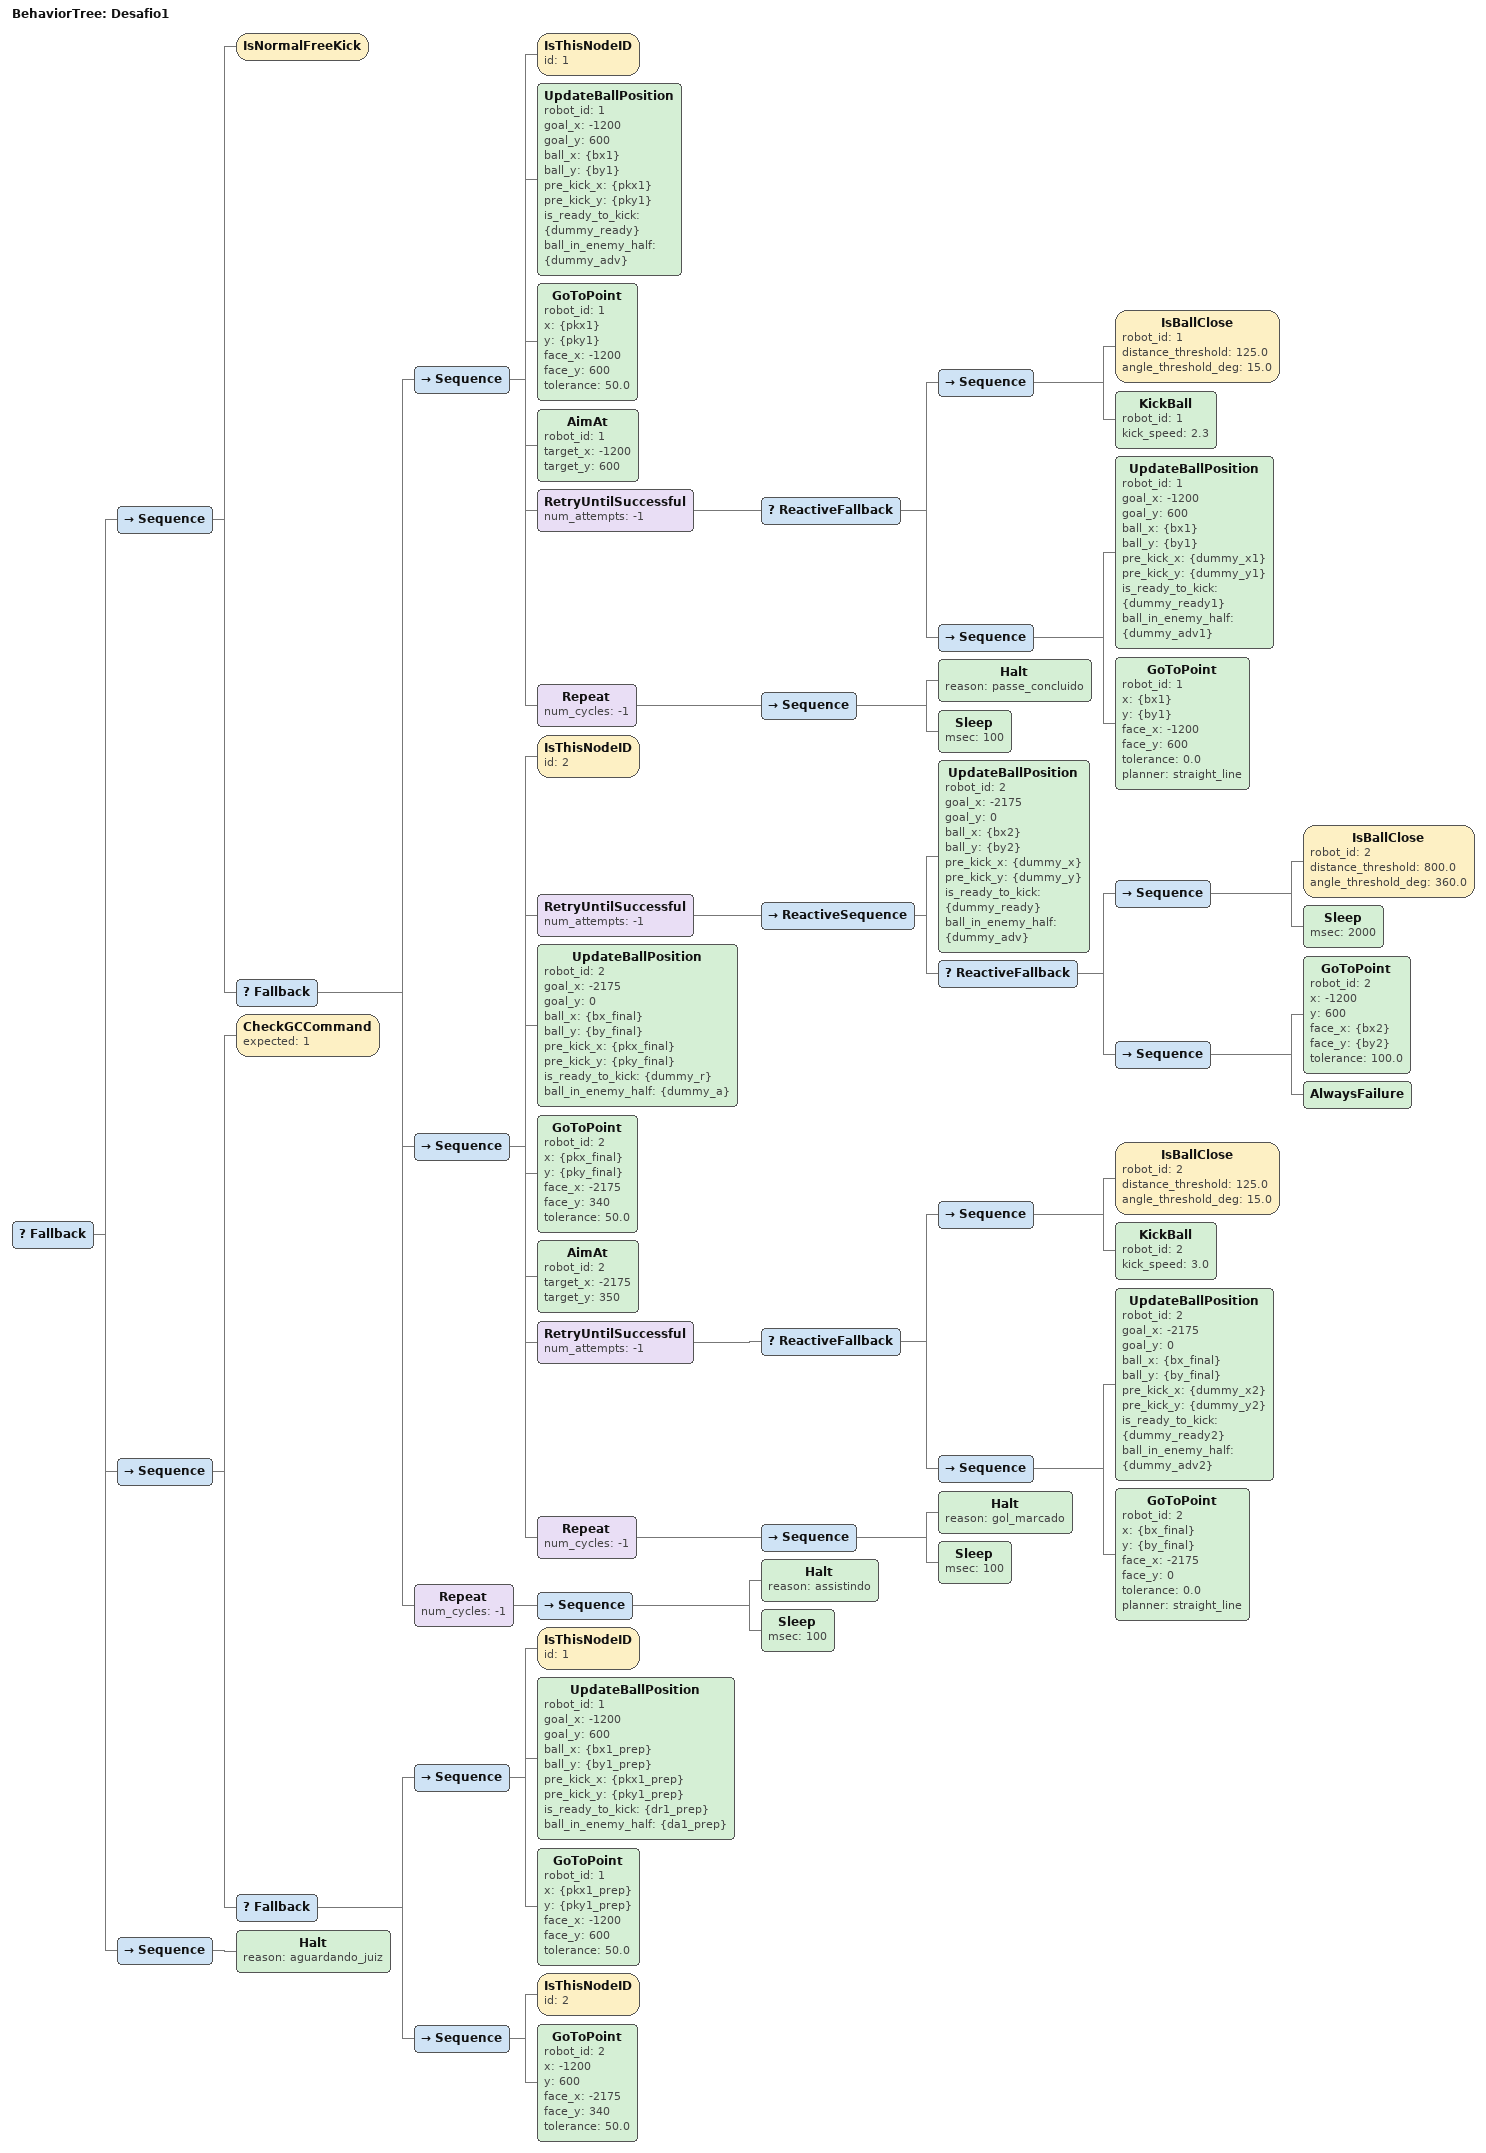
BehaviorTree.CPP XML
<root BTCPP_format="4">
    <BehaviorTree ID="Desafio1">
        <Fallback>
            <!-- FASE DE EXECUÇÃO (Normal Free Kick)            -->
            <Sequence>
                <IsNormalFreeKick/>

                <Fallback>

                    <!-- ROBÔ 1 (PASSADOR)                              -->
                    <Sequence>
                        <IsThisNodeID id="1"/>

                        <UpdateBallPosition robot_id="1" goal_x="-1200" goal_y="600"
                                            ball_x="{bx1}" ball_y="{by1}" pre_kick_x="{pkx1}" pre_kick_y="{pky1}"
                                            is_ready_to_kick="{dummy_ready}" ball_in_enemy_half="{dummy_adv}"/>

                        <GoToPoint robot_id="1" x="{pkx1}" y="{pky1}" face_x="-1200" face_y="600" tolerance="50.0"/>
                        <AimAt robot_id="1" target_x="-1200" target_y="600"/>

                        <RetryUntilSuccessful num_attempts="-1">
                            <ReactiveFallback>
                                <Sequence>
                                    <IsBallClose robot_id="1" distance_threshold="125.0" angle_threshold_deg="15.0"/>
                                    <KickBall robot_id="1" kick_speed="2.3"/>
                                </Sequence>
                                <Sequence>
                                    <UpdateBallPosition robot_id="1" goal_x="-1200" goal_y="600"
                                                        ball_x="{bx1}" ball_y="{by1}" pre_kick_x="{dummy_x1}" pre_kick_y="{dummy_y1}"
                                                        is_ready_to_kick="{dummy_ready1}" ball_in_enemy_half="{dummy_adv1}"/>
                                    <GoToPoint robot_id="1" x="{bx1}" y="{by1}" face_x="-1200" face_y="600" tolerance="0.0" planner="straight_line"/>
                                </Sequence>
                            </ReactiveFallback>
                        </RetryUntilSuccessful>

                        <Repeat num_cycles="-1">
                            <Sequence>
                                <Halt reason="passe_concluido"/>
                                <Sleep msec="100"/>
                            </Sequence>
                        </Repeat>
                    </Sequence>

                    <!-- ROBÔ 2 (FINALIZADOR)                           -->
                    <Sequence>
                        <IsThisNodeID id="2"/>

                        <!-- FASE 1 CORRIGIDA: Reatividade para atualizar visão e radar o tempo todo -->
                        <RetryUntilSuccessful num_attempts="-1">
                            <ReactiveSequence>
                                <UpdateBallPosition robot_id="2" goal_x="-2175" goal_y="0"
                                                    ball_x="{bx2}" ball_y="{by2}" pre_kick_x="{dummy_x}" pre_kick_y="{dummy_y}"
                                                    is_ready_to_kick="{dummy_ready}" ball_in_enemy_half="{dummy_adv}"/>
                                <ReactiveFallback>
                                    <Sequence>
                                        <!-- Ignora o ângulo com 360.0 para garantir a captura da bola -->
                                        <IsBallClose robot_id="2" distance_threshold="800.0" angle_threshold_deg="360.0"/>
                                        <Sleep msec="2000"/>
                                    </Sequence>
                                    <Sequence>
                                        <GoToPoint robot_id="2" x="-1200" y="600" face_x="{bx2}" face_y="{by2}" tolerance="100.0"/>
                                        <AlwaysFailure/>
                                    </Sequence>
                                </ReactiveFallback>
                            </ReactiveSequence>
                        </RetryUntilSuccessful>

                        <!-- FASE 2: A bola parou! Lê a posição final dela -->
                        <UpdateBallPosition robot_id="2" goal_x="-2175" goal_y="0"
                                            ball_x="{bx_final}" ball_y="{by_final}" pre_kick_x="{pkx_final}" pre_kick_y="{pky_final}"
                                            is_ready_to_kick="{dummy_r}" ball_in_enemy_half="{dummy_a}"/>

                        <GoToPoint robot_id="2" x="{pkx_final}" y="{pky_final}" face_x="-2175" face_y="340" tolerance="50.0"/>
                        <AimAt robot_id="2" target_x="-2175" target_y="350"/>

                        <RetryUntilSuccessful num_attempts="-1">
                            <ReactiveFallback>
                                <Sequence>
                                    <IsBallClose robot_id="2" distance_threshold="125.0" angle_threshold_deg="15.0"/>
                                    <KickBall robot_id="2" kick_speed="3.0"/>
                                </Sequence>
                                <Sequence>
                                    <UpdateBallPosition robot_id="2" goal_x="-2175" goal_y="0"
                                                        ball_x="{bx_final}" ball_y="{by_final}" pre_kick_x="{dummy_x2}" pre_kick_y="{dummy_y2}"
                                                        is_ready_to_kick="{dummy_ready2}" ball_in_enemy_half="{dummy_adv2}"/>
                                    <GoToPoint robot_id="2" x="{bx_final}" y="{by_final}" face_x="-2175" face_y="0" tolerance="0.0" planner="straight_line"/>
                                </Sequence>
                            </ReactiveFallback>
                        </RetryUntilSuccessful>

                        <!-- FASE 3: Comemoração -->
                        <Repeat num_cycles="-1">
                            <Sequence>
                                <Halt reason="gol_marcado"/>
                                <Sleep msec="100"/>
                            </Sequence>
                        </Repeat>
                    </Sequence>

                    <!-- OUTROS ROBÔS                                   -->
                    <Repeat num_cycles="-1">
                        <Sequence>
                            <Halt reason="assistindo"/>
                            <Sleep msec="100"/>
                        </Sequence>
                    </Repeat>

                </Fallback>
            </Sequence>

            <!-- FASE DE PREPARAÇÃO (STOP Command = 1)          -->
            <Sequence>
                <CheckGCCommand expected="1"/>
                <Fallback>
                    <Sequence>
                        <IsThisNodeID id="1"/>
                        <UpdateBallPosition robot_id="1" goal_x="-1200" goal_y="600" ball_x="{bx1_prep}" ball_y="{by1_prep}" pre_kick_x="{pkx1_prep}" pre_kick_y="{pky1_prep}" is_ready_to_kick="{dr1_prep}" ball_in_enemy_half="{da1_prep}"/>
                        <GoToPoint robot_id="1" x="{pkx1_prep}" y="{pky1_prep}" face_x="-1200" face_y="600" tolerance="50.0"/>
                    </Sequence>
                    <Sequence>
                        <IsThisNodeID id="2"/>
                        <GoToPoint robot_id="2" x="-1200" y="600" face_x="-2175" face_y="340" tolerance="50.0"/>
                    </Sequence>
                </Fallback>
            </Sequence>

            <!-- ESTADO INATIVO (HALT = 0 ou outros)            -->
            <Sequence>
                <Halt reason="aguardando_juiz"/>
            </Sequence>

        </Fallback>
    </BehaviorTree>
</root>
